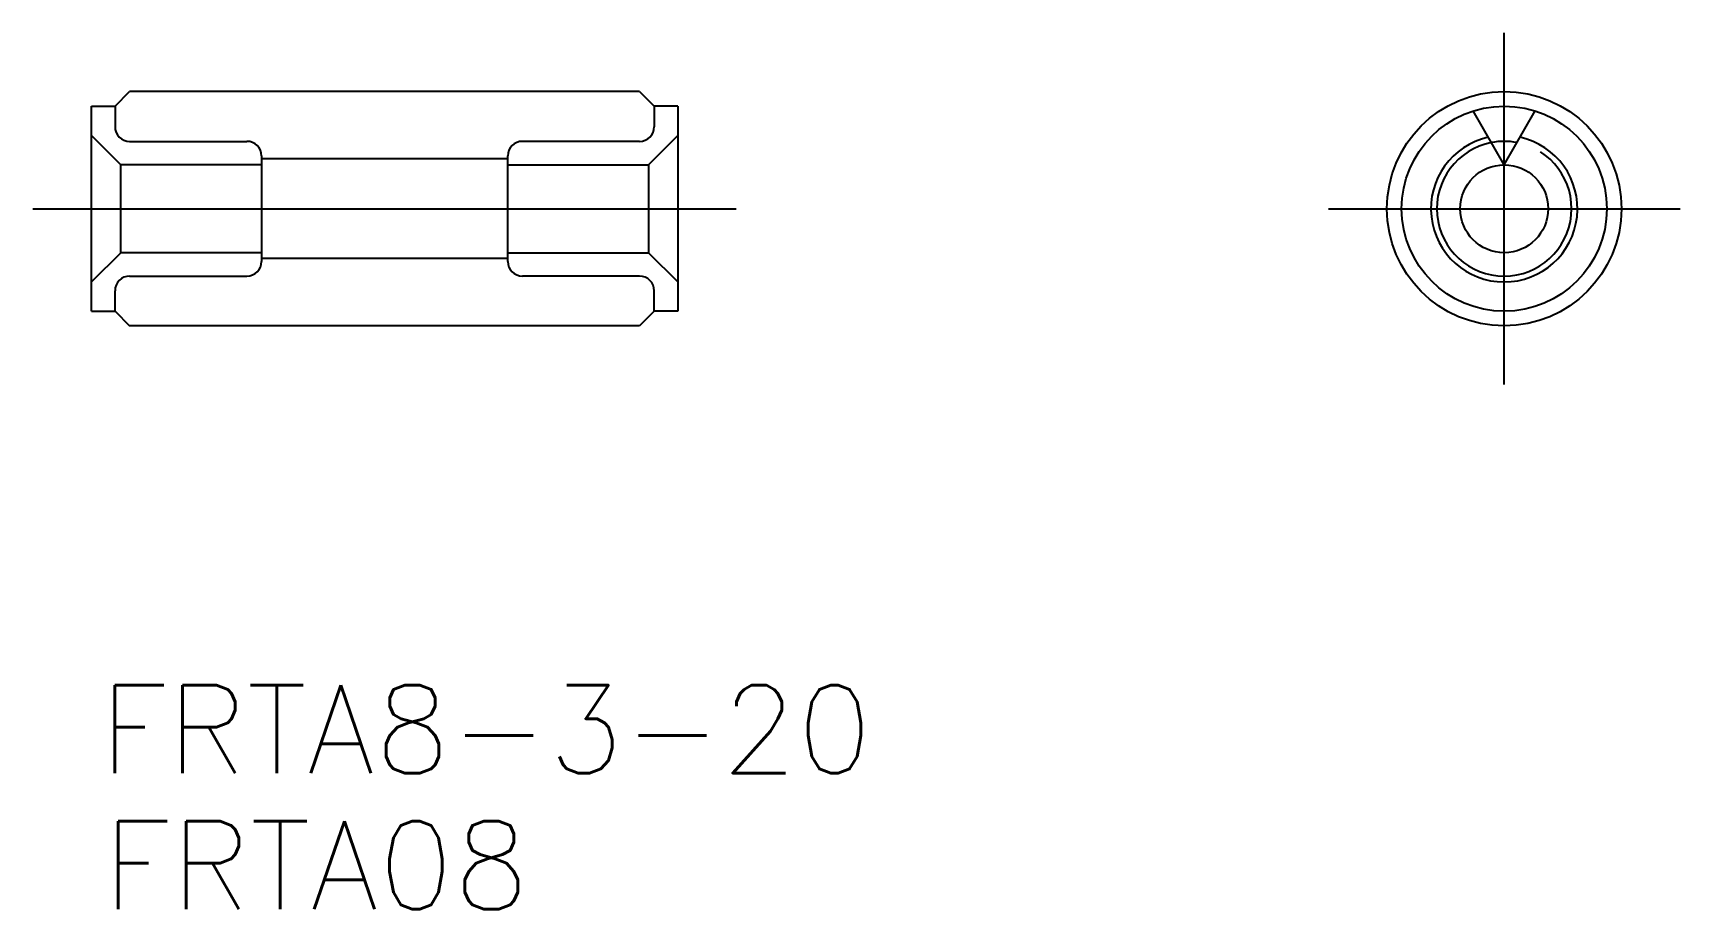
# Model space of a CAD drawing. Extents: x -2 to 54.2, y -23.9 to 6.
import ezdxf

# ---------------------------------------------------------------- set-up
doc = ezdxf.new("R2010")
doc.units = 0
doc.linetypes.add('CENTER', pattern=[50.8, 31.75, -6.35, 6.35, -6.35])
doc.linetypes.add('DASHED', pattern=[19.05, 12.7, -6.35])
doc.layers.get('0').update_dxf_attribs({"linetype": 'CONTINUOUS'})
doc.layers.add('CENTER', color=1, linetype='CENTER')
doc.styles.get("Standard").update_dxf_attribs({"font": 'txt.shx', "height": 3, "bigfont": 'bigfont.shx'})

# ---------------------------------------------------------------- blocks, each defined once
blk = doc.blocks.new('*U2')
at = {"color": 7, "linetype": 'CONTINUOUS'}
blk.add_text('FRTA8-3-20', height=3, dxfattribs=at).set_placement((0.277, -19.263))
blk = doc.blocks.new('*U3')
at = {"color": 7, "linetype": 'CONTINUOUS'}
blk.add_text('FRTA08', height=3, dxfattribs=at).set_placement((0.397, -23.904))

msp = doc.modelspace()

# ---------------------------------------------------------------- linework, layer by layer
at = {"color": 7, "linetype": 'CONTINUOUS'}
for p, q in [((0.8, 3.5), (1.3, 4)), ((18.7, 4), (1.3, 4)), ((18.7, 4), (19.2, 3.5)), ((0, 3.5), (0.8, 3.5)), ((0, -3.5), (0, 3.5)), ((0.8, 3.5), (0.8, 2.8)), ((19.2, 3.5), (19.2, 2.8)), ((20, 3.5), (19.2, 3.5)), ((20, 3.5), (20, -3.5)), ((48.201, 1.5), (47.141, 3.336)), ((48.201, 1.5), (49.261, 3.336)), ((1, 1.5), (0, 2.5)), ((1.3, 2.3), (5.3, 2.3)), ((18.7, 2.3), (14.7, 2.3)), ((19, 1.5), (20, 2.5)), ((5.8, 1.8), (5.8, -1.8)), ((14.2, 1.7), (5.8, 1.7)), ((14.2, -1.8), (14.2, 1.8)), ((5.8, 1.5), (1, 1.5)), ((1, -1.5), (1, 1.5)), ((14.2, 1.5), (19, 1.5)), ((19, 1.5), (19, -1.5)), ((1, -1.5), (0, -2.5)), ((5.8, -1.5), (1, -1.5)), ((14.2, -1.5), (19, -1.5)), ((19, -1.5), (20, -2.5)), ((14.2, -1.7), (5.8, -1.7)), ((0.8, -3.5), (0.8, -2.8)), ((1.3, -2.3), (5.3, -2.3)), ((18.7, -2.3), (14.7, -2.3)), ((19.2, -3.5), (19.2, -2.8)), ((0, -3.5), (0.8, -3.5)), ((0.8, -3.5), (1.3, -4)), ((19.2, -3.5), (18.7, -4)), ((20, -3.5), (19.2, -3.5)), ((18.7, -4), (1.3, -4))]:
    msp.add_line(p, q, dxfattribs=at)
for radius in [4, 3.5, 1.5]:
    msp.add_circle((48.201, 0), radius, dxfattribs=at)
for centre, radius, start, end in [((1.3, 2.8), 0.5, 180, 270), ((5.3, 1.8), 0.5, 0, 90), ((14.7, 1.8), 0.5, 90, 180), ((18.7, 2.8), 0.5, 270, 0), ((48.201, 0), 2.5, 102.5424, 77.4576), ((48.201, 0), 2.3, 79.0314, 100.9686), ((5.3, -1.8), 0.5, 270, 0), ((14.7, -1.8), 0.5, 180, 270), ((1.3, -2.8), 0.5, 90, 180), ((18.7, -2.8), 0.5, 0, 90)]:
    msp.add_arc(centre, radius, start, end, dxfattribs=at)
at = {"color": 3, "linetype": 'DASHED'}
msp.add_arc((48.201, 0), 2.3, 100.9686, 79.0314, dxfattribs=at)
at = {"layer": 'CENTER', "color": 1, "linetype": 'CENTER'}
for p, q in [((48.201, -6), (48.201, 6)), ((-2, 0), (22, 0)), ((42.201, 0), (54.201, 0))]:
    msp.add_line(p, q, dxfattribs=at)

# ---------------------------------------------------------------- block references
at = {"color": 7, "linetype": 'CONTINUOUS'}
for name in ['*U2', '*U3']:
    msp.add_blockref(name, (0, 0), dxfattribs=at)

doc.saveas('drawing.dxf')
